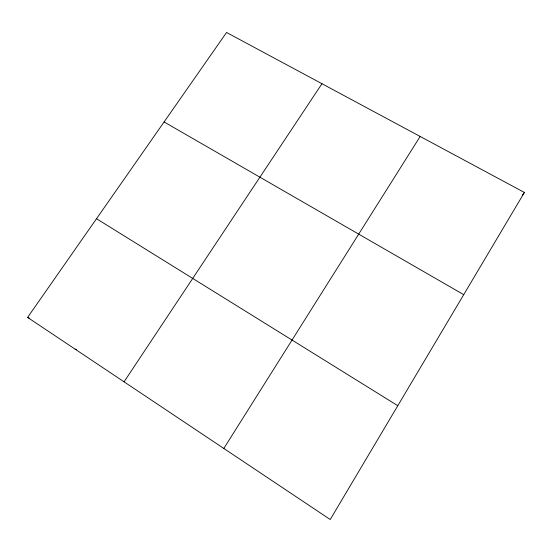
<?xml version="1.0" encoding="UTF-8"?>
<svg xmlns="http://www.w3.org/2000/svg" width="552" height="552" viewBox="0 0 552 552"><rect width="100%" height="100%" fill="white"/><g stroke="black" fill="none" stroke-linecap="round" stroke-linejoin="round"><path stroke-width="0.83" d="M524.4 192.455L330.227 519.515L27.6 317.407L226.568 32.485L524.4 192.455L522.427 195.139M223.822 448.452L420.162 136.468M124.062 381.832L321.961 83.718M75.065 349.105L76.631 349.664M27.6 317.407L29.166 318.042M164.089 121.957L463.721 294.664M96.517 218.716L397.799 405.706"/></g></svg>
